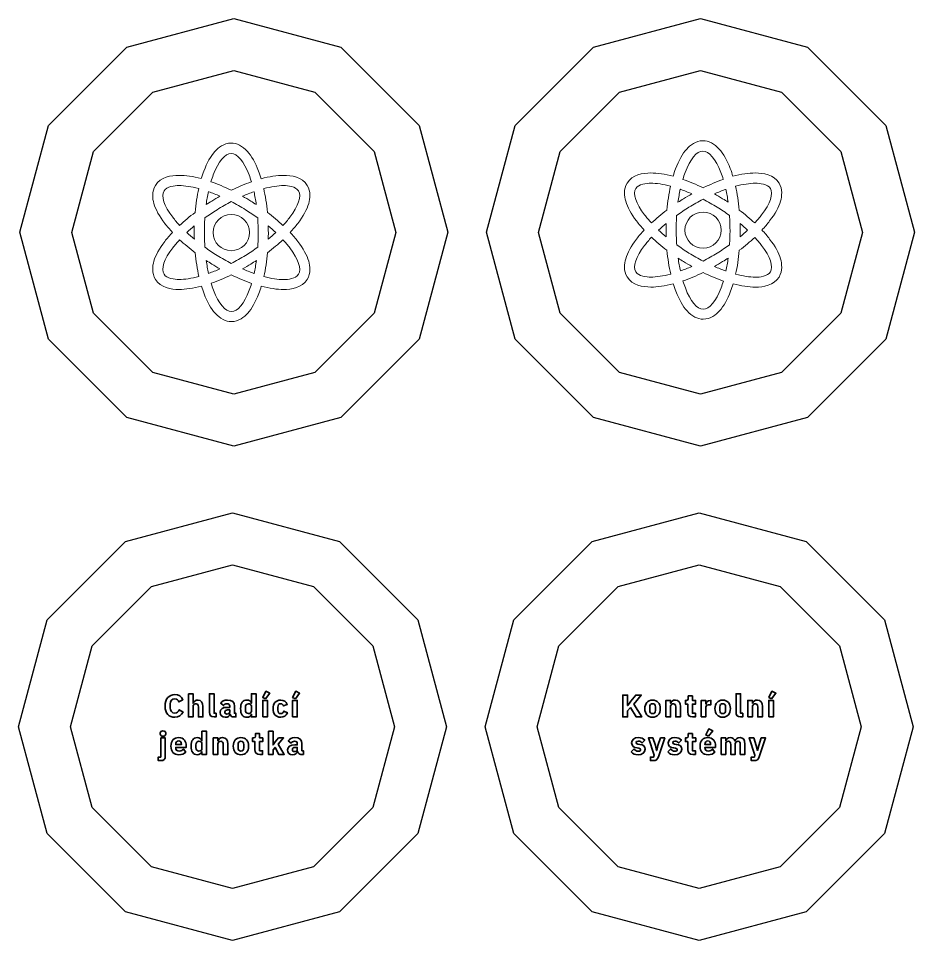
# Model space of a CAD drawing. Header units: inches. Extents: x 130 to 483, y 345 to 434.
# Drawn here: x 396.8 to 482.7, y 345.5 to 434 of the extents above; entities that cross this region are included whole.
import ezdxf

# ---------------------------------------------------------------- set-up
doc = ezdxf.new("R2010")
doc.units = ezdxf.units.IN
doc.header["$MEASUREMENT"] = 0
doc.layers.add('CZECH_Quantum_Tokens_wDL', color=7, linetype='Continuous')
doc.layers.add('Layer 2', color=7, linetype='Continuous')

# ---------------------------------------------------------------- blocks, each defined once
blk = doc.blocks.new('block 2')
at = {"layer": 'CZECH_Quantum_Tokens_wDL', "color": 4, "lineweight": 25, "true_color": 0x00ffff}
blk.add_lwpolyline([(462.041, 381.511), (469.806, 379.431), (475.49, 373.746), (477.57, 365.982), (475.49, 358.217), (469.806, 352.533), (462.041, 350.453), (454.276, 352.533), (448.592, 358.217), (446.512, 365.982), (448.592, 373.746), (454.276, 379.431), (462.041, 381.511)], dxfattribs=at)
blk = doc.blocks.new('block 3')
at = {"layer": 'CZECH_Quantum_Tokens_wDL', "color": 3, "lineweight": 25, "true_color": 0x00ff00}
blk.add_lwpolyline([(462.041, 386.511), (472.305, 383.761), (479.82, 376.247), (482.57, 365.982), (479.82, 355.718), (472.305, 348.204), (462.041, 345.453), (451.776, 348.204), (444.262, 355.718), (441.512, 365.982), (444.262, 376.247), (451.776, 383.761), (462.041, 386.511)], dxfattribs=at)
blk = doc.blocks.new('block 4')
at = {"layer": 'CZECH_Quantum_Tokens_wDL', "color": 4, "lineweight": 25, "true_color": 0x00ffff}
blk.add_lwpolyline([(417.279802, 381.511249), (425.044441, 379.430565), (430.728396, 373.746257), (432.80908, 365.981619), (430.728396, 358.217333), (425.044441, 352.533024), (417.279802, 350.452694), (409.515164, 352.533024), (403.831208, 358.217333), (401.750525, 365.981619), (403.831208, 373.746257), (409.515164, 379.430565), (417.279802, 381.511249)], dxfattribs=at)
blk = doc.blocks.new('block 5')
at = {"layer": 'CZECH_Quantum_Tokens_wDL', "color": 3, "lineweight": 25, "true_color": 0x00ff00}
blk.add_lwpolyline([(417.28, 386.511), (427.544, 383.761), (435.058, 376.247), (437.809, 365.982), (435.058, 355.718), (427.544, 348.204), (417.28, 345.453), (407.015, 348.204), (399.501, 355.718), (396.751, 365.982), (399.501, 376.247), (407.015, 383.761), (417.28, 386.511)], dxfattribs=at)
blk = doc.blocks.new('block 28')
at = {"layer": 'CZECH_Quantum_Tokens_wDL', "color": 4, "lineweight": 25, "true_color": 0x00ffff}
blk.add_lwpolyline([(417.409, 428.959), (425.174, 426.878), (430.858, 421.194), (432.938, 413.429), (430.858, 405.665), (425.174, 399.981), (417.409, 397.9), (409.645, 399.981), (403.961, 405.665), (401.88, 413.429), (403.961, 421.194), (409.645, 426.879), (417.409, 428.959)], dxfattribs=at)
blk = doc.blocks.new('block 29')
at = {"layer": 'CZECH_Quantum_Tokens_wDL', "color": 3, "lineweight": 25, "true_color": 0x00ff00}
blk.add_lwpolyline([(417.409, 433.959), (427.674, 431.208), (435.188, 423.694), (437.938, 413.43), (435.188, 403.165), (427.674, 395.651), (417.409, 392.9), (407.145, 395.651), (399.631, 403.165), (396.88, 413.43), (399.631, 423.694), (407.145, 431.208), (417.409, 433.959)], dxfattribs=at)
blk = doc.blocks.new('block 30')
at = {"layer": 'CZECH_Quantum_Tokens_wDL', "color": 4, "lineweight": 25, "true_color": 0x00ffff}
blk.add_lwpolyline([(462.17, 428.959), (469.935, 426.878), (475.619, 421.194), (477.699, 413.429), (475.619, 405.665), (469.935, 399.981), (462.17, 397.9), (454.406, 399.981), (448.722, 405.665), (446.641, 413.429), (448.722, 421.194), (454.406, 426.879), (462.17, 428.959)], dxfattribs=at)
blk = doc.blocks.new('block 31')
at = {"layer": 'CZECH_Quantum_Tokens_wDL', "color": 3, "lineweight": 25, "true_color": 0x00ff00}
blk.add_lwpolyline([(462.17, 433.959), (472.435, 431.208), (479.949, 423.694), (482.699, 413.43), (479.949, 403.165), (472.435, 395.651), (462.17, 392.9), (451.906, 395.651), (444.392, 403.165), (441.641, 413.43), (444.392, 423.694), (451.906, 431.208), (462.17, 433.959)], dxfattribs=at)
blk = doc.blocks.new('block 45')
at = {"layer": 'CZECH_Quantum_Tokens_wDL', "color": 7, "lineweight": 5, "true_color": 0xffffff}
for points, knots in [([(409.742, 416.191), (409.912, 415.609), (410.262, 414.969), (410.781, 414.291), (411.001, 414.003), (411.249, 413.713), (411.52, 413.423), (411.249, 413.134), (411.001, 412.844), (410.781, 412.556), (410.262, 411.878), (409.912, 411.239), (409.742, 410.656), (409.605, 410.188), (409.518, 409.505), (409.884, 408.914), (410.379, 408.115), (411.389, 407.947), (412.149, 407.947), (412.788, 407.947), (413.518, 408.06), (414.303, 408.271), (414.381, 408.016), (414.464, 407.771), (414.553, 407.538), (414.857, 406.74), (415.218, 406.109), (415.623, 405.658), (416.092, 405.137), (416.63, 404.865), (417.179, 404.865), (417.179, 404.865), (417.183, 404.865), (417.183, 404.865), (417.878, 404.865), (418.412, 405.298), (418.737, 405.662), (419.142, 406.114), (419.5, 406.746), (419.801, 407.545), (419.887, 407.774), (419.968, 408.014), (420.043, 408.263), (420.822, 408.055), (421.546, 407.944), (422.181, 407.944), (422.181, 407.944), (422.181, 407.944), (422.181, 407.944), (422.941, 407.944), (423.951, 408.113), (424.446, 408.912), (424.812, 409.503), (424.725, 410.187), (424.588, 410.656), (424.418, 411.238), (424.068, 411.877), (423.549, 412.555), (423.328, 412.844), (423.081, 413.134), (422.81, 413.424), (423.081, 413.713), (423.328, 414.003), (423.549, 414.292), (424.068, 414.97), (424.418, 415.609), (424.588, 416.191), (424.725, 416.66), (424.812, 417.342), (424.446, 417.933), (423.951, 418.732), (422.941, 418.9), (422.181, 418.9), (421.542, 418.9), (420.812, 418.788), (420.027, 418.577), (419.95, 418.833), (419.866, 419.079), (419.777, 419.313), (419.473, 420.11), (419.112, 420.745), (418.706, 421.196), (418.238, 421.716), (417.7, 421.994), (417.15, 421.994), (417.15, 421.994), (417.147, 421.994), (417.147, 421.994), (416.452, 421.994), (415.918, 421.556), (415.593, 421.192), (415.188, 420.739), (414.83, 420.102), (414.529, 419.303), (414.442, 419.073), (414.361, 418.832), (414.286, 418.582), (413.507, 418.79), (412.783, 418.9), (412.149, 418.9), (411.389, 418.9), (410.379, 418.732), (409.884, 417.933), (409.518, 417.342), (409.605, 416.66), (409.742, 416.191)], [0, 0, 0, 0, 1, 1, 1, 2, 2, 2, 3, 3, 3, 4, 4, 4, 5, 5, 5, 6, 6, 6, 7, 7, 7, 8, 8, 8, 9, 9, 9, 10, 10, 10, 11, 11, 11, 12, 12, 12, 13, 13, 13, 14, 14, 14, 15, 15, 15, 16, 16, 16, 17, 17, 17, 18, 18, 18, 19, 19, 19, 20, 20, 20, 21, 21, 21, 22, 22, 22, 23, 23, 23, 24, 24, 24, 25, 25, 25, 26, 26, 26, 27, 27, 27, 28, 28, 28, 29, 29, 29, 30, 30, 30, 31, 31, 31, 32, 32, 32, 33, 33, 33, 34, 34, 34, 35, 35, 35, 35]), ([(419.098, 418.276), (419.026, 418.511), (418.95, 418.736), (418.868, 418.951), (418.378, 420.235), (417.736, 421.001), (417.15, 421.001), (416.564, 421), (415.925, 420.231), (415.439, 418.945), (415.36, 418.734), (415.285, 418.512), (415.216, 418.281), (415.847, 418.063), (416.501, 417.789), (417.165, 417.466), (417.823, 417.787), (418.472, 418.058), (419.098, 418.276)], [0, 0, 0, 0, 1, 1, 1, 2, 2, 2, 3, 3, 3, 4, 4, 4, 5, 5, 5, 6, 6, 6, 6]), ([(411.554, 414.87), (411.75, 414.613), (411.969, 414.355), (412.209, 414.097), (412.661, 414.519), (413.159, 414.936), (413.694, 415.338), (413.765, 416.142), (413.882, 416.912), (414.041, 417.625), (413.335, 417.814), (412.692, 417.913), (412.149, 417.913), (411.729, 417.913), (410.984, 417.847), (410.711, 417.407), (410.403, 416.909), (410.718, 415.961), (411.554, 414.87)], [0, 0, 0, 0, 1, 1, 1, 2, 2, 2, 3, 3, 3, 4, 4, 4, 5, 5, 5, 6, 6, 6, 6]), ([(420.275, 417.621), (420.436, 416.911), (420.555, 416.144), (420.629, 415.343), (421.166, 414.939), (421.667, 414.521), (422.12, 414.097), (422.361, 414.355), (422.58, 414.613), (422.776, 414.87), (423.612, 415.961), (423.927, 416.909), (423.619, 417.407), (423.346, 417.847), (422.601, 417.913), (422.181, 417.913), (421.635, 417.913), (420.987, 417.813), (420.275, 417.621)], [0, 0, 0, 0, 1, 1, 1, 2, 2, 2, 3, 3, 3, 4, 4, 4, 5, 5, 5, 6, 6, 6, 6]), ([(414.998, 417.325), (414.99, 417.328), (414.982, 417.331), (414.973, 417.334), (414.886, 416.936), (414.814, 416.519), (414.755, 416.087), (414.932, 416.203), (415.112, 416.318), (415.294, 416.431), (415.555, 416.593), (415.817, 416.748), (416.08, 416.895), (415.714, 417.056), (415.352, 417.2), (414.998, 417.325)], [0, 0, 0, 0, 1, 1, 1, 2, 2, 2, 3, 3, 3, 4, 4, 4, 5, 5, 5, 5]), ([(419.564, 416.094), (419.504, 416.522), (419.431, 416.935), (419.344, 417.33), (419.339, 417.328), (419.335, 417.327), (419.331, 417.326), (418.977, 417.2), (418.616, 417.056), (418.25, 416.895), (418.512, 416.748), (418.775, 416.593), (419.036, 416.431), (419.215, 416.32), (419.391, 416.208), (419.564, 416.094)], [0, 0, 0, 0, 1, 1, 1, 2, 2, 2, 3, 3, 3, 4, 4, 4, 5, 5, 5, 5]), ([(414.585, 413.404), (414.585, 412.927), (414.603, 412.456), (414.635, 411.997), (415.009, 411.729), (415.4, 411.467), (415.806, 411.216), (416.254, 410.939), (416.709, 410.68), (417.164, 410.444), (417.62, 410.68), (418.076, 410.939), (418.524, 411.216), (418.932, 411.469), (419.325, 411.731), (419.701, 412.001), (419.731, 412.463), (419.746, 412.936), (419.745, 413.417), (419.744, 413.893), (419.727, 414.363), (419.695, 414.822), (419.321, 415.09), (418.93, 415.352), (418.524, 415.603), (418.076, 415.881), (417.62, 416.139), (417.165, 416.375), (416.709, 416.139), (416.254, 415.881), (415.806, 415.603), (415.398, 415.351), (415.005, 415.088), (414.629, 414.818), (414.599, 414.357), (414.583, 413.884), (414.585, 413.404)], [0, 0, 0, 0, 1, 1, 1, 2, 2, 2, 3, 3, 3, 4, 4, 4, 5, 5, 5, 6, 6, 6, 7, 7, 7, 8, 8, 8, 9, 9, 9, 10, 10, 10, 11, 11, 11, 12, 12, 12, 12]), ([(415.424, 413.41), (415.424, 412.449), (416.204, 411.669), (417.165, 411.669), (418.126, 411.669), (418.905, 412.449), (418.905, 413.41), (418.905, 414.371), (418.126, 415.15), (417.165, 415.15), (416.204, 415.15), (415.424, 414.371), (415.424, 413.41)], [0, 0, 0, 0, 1, 1, 1, 2, 2, 2, 3, 3, 3, 4, 4, 4, 4]), ([(413.621, 412.776), (413.615, 412.984), (413.612, 413.193), (413.611, 413.403), (413.611, 413.617), (413.614, 413.83), (413.619, 414.041), (413.367, 413.833), (413.126, 413.622), (412.898, 413.41), (413.127, 413.197), (413.368, 412.985), (413.621, 412.776)], [0, 0, 0, 0, 1, 1, 1, 2, 2, 2, 3, 3, 3, 4, 4, 4, 4]), ([(421.431, 413.409), (421.203, 413.622), (420.961, 413.834), (420.708, 414.043), (420.715, 413.836), (420.718, 413.627), (420.719, 413.418), (420.719, 413.203), (420.716, 412.99), (420.711, 412.778), (420.963, 412.987), (421.203, 413.197), (421.431, 413.409)], [0, 0, 0, 0, 1, 1, 1, 2, 2, 2, 3, 3, 3, 4, 4, 4, 4]), ([(411.553, 411.95), (410.718, 410.859), (410.403, 409.91), (410.711, 409.412), (410.984, 408.972), (411.729, 408.907), (412.149, 408.907), (412.695, 408.907), (413.343, 409.007), (414.055, 409.199), (413.895, 409.908), (413.775, 410.674), (413.701, 411.474), (413.163, 411.879), (412.663, 412.297), (412.209, 412.722), (411.969, 412.464), (411.749, 412.206), (411.553, 411.95)], [0, 0, 0, 0, 1, 1, 1, 2, 2, 2, 3, 3, 3, 4, 4, 4, 5, 5, 5, 6, 6, 6, 6]), ([(420.288, 409.185), (420.995, 408.995), (421.638, 408.895), (422.181, 408.895), (422.181, 408.895), (422.181, 408.895), (422.181, 408.895), (422.601, 408.895), (423.346, 408.963), (423.619, 409.403), (423.927, 409.901), (423.612, 410.85), (422.776, 411.941), (422.58, 412.198), (422.36, 412.456), (422.12, 412.714), (421.668, 412.292), (421.171, 411.876), (420.636, 411.473), (420.565, 410.669), (420.448, 409.899), (420.288, 409.185)], [0, 0, 0, 0, 1, 1, 1, 2, 2, 2, 3, 3, 3, 4, 4, 4, 5, 5, 5, 6, 6, 6, 7, 7, 7, 7]), ([(414.767, 410.724), (414.826, 410.296), (414.9, 409.884), (414.987, 409.49), (414.991, 409.491), (414.995, 409.493), (414.998, 409.494), (415.352, 409.619), (415.713, 409.763), (416.078, 409.923), (415.816, 410.071), (415.554, 410.225), (415.294, 410.387), (415.115, 410.497), (414.94, 410.61), (414.767, 410.724)], [0, 0, 0, 0, 1, 1, 1, 2, 2, 2, 3, 3, 3, 4, 4, 4, 5, 5, 5, 5]), ([(419.331, 409.492), (419.34, 409.489), (419.348, 409.487), (419.356, 409.484), (419.443, 409.882), (419.516, 410.3), (419.574, 410.733), (419.398, 410.616), (419.218, 410.501), (419.036, 410.389), (418.774, 410.227), (418.512, 410.071), (418.249, 409.923), (418.615, 409.762), (418.977, 409.618), (419.331, 409.492)], [0, 0, 0, 0, 1, 1, 1, 2, 2, 2, 3, 3, 3, 4, 4, 4, 5, 5, 5, 5]), ([(415.233, 408.536), (415.304, 408.303), (415.38, 408.078), (415.462, 407.865), (415.952, 406.581), (416.594, 405.817), (417.18, 405.817), (417.18, 405.817), (417.181, 405.817), (417.181, 405.817), (417.766, 405.817), (418.405, 406.583), (418.89, 407.869), (418.97, 408.079), (419.043, 408.3), (419.112, 408.529), (418.482, 408.747), (417.827, 409.021), (417.163, 409.345), (416.506, 409.025), (415.858, 408.753), (415.233, 408.536)], [0, 0, 0, 0, 1, 1, 1, 2, 2, 2, 3, 3, 3, 4, 4, 4, 5, 5, 5, 6, 6, 6, 7, 7, 7, 7])]:
    blk.add_open_spline(points, degree=3, knots=knots, dxfattribs=at)
blk = doc.blocks.new('block 47')
at = {"layer": 'CZECH_Quantum_Tokens_wDL', "color": 7, "lineweight": 5, "true_color": 0xffffff}
for points, knots in [([(454.995, 416.42), (455.166, 415.837), (455.515, 415.198), (456.034, 414.52), (456.255, 414.232), (456.502, 413.942), (456.773, 413.652), (456.502, 413.363), (456.255, 413.073), (456.034, 412.785), (455.515, 412.107), (455.166, 411.468), (454.995, 410.885), (454.858, 410.417), (454.771, 409.734), (455.137, 409.143), (455.632, 408.344), (456.642, 408.176), (457.402, 408.176), (458.041, 408.176), (458.772, 408.288), (459.557, 408.5), (459.634, 408.245), (459.717, 408), (459.806, 407.767), (460.111, 406.969), (460.471, 406.338), (460.877, 405.887), (461.345, 405.366), (461.883, 405.094), (462.433, 405.094), (462.433, 405.094), (462.437, 405.094), (462.437, 405.094), (463.132, 405.094), (463.665, 405.527), (463.991, 405.891), (464.395, 406.343), (464.753, 406.975), (465.054, 407.774), (465.141, 408.003), (465.221, 408.243), (465.296, 408.492), (466.075, 408.284), (466.8, 408.173), (467.434, 408.173), (467.434, 408.173), (467.435, 408.173), (467.435, 408.173), (468.195, 408.173), (469.205, 408.342), (469.699, 409.141), (470.065, 409.732), (469.979, 410.416), (469.842, 410.885), (469.671, 411.467), (469.322, 412.106), (468.803, 412.784), (468.582, 413.073), (468.334, 413.363), (468.063, 413.653), (468.334, 413.942), (468.582, 414.232), (468.803, 414.521), (469.322, 415.199), (469.671, 415.838), (469.842, 416.42), (469.979, 416.889), (470.065, 417.571), (469.699, 418.162), (469.204, 418.961), (468.195, 419.129), (467.435, 419.129), (466.795, 419.129), (466.066, 419.017), (465.281, 418.806), (465.203, 419.062), (465.12, 419.308), (465.03, 419.542), (464.726, 420.339), (464.366, 420.974), (463.96, 421.425), (463.492, 421.945), (462.954, 422.223), (462.404, 422.223), (462.404, 422.223), (462.4, 422.223), (462.4, 422.223), (461.705, 422.223), (461.171, 421.785), (460.846, 421.421), (460.442, 420.968), (460.084, 420.331), (459.782, 419.532), (459.695, 419.302), (459.615, 419.061), (459.539, 418.81), (458.761, 419.019), (458.037, 419.129), (457.402, 419.129), (456.642, 419.129), (455.632, 418.961), (455.137, 418.162), (454.771, 417.571), (454.858, 416.889), (454.995, 416.42)], [0, 0, 0, 0, 1, 1, 1, 2, 2, 2, 3, 3, 3, 4, 4, 4, 5, 5, 5, 6, 6, 6, 7, 7, 7, 8, 8, 8, 9, 9, 9, 10, 10, 10, 11, 11, 11, 12, 12, 12, 13, 13, 13, 14, 14, 14, 15, 15, 15, 16, 16, 16, 17, 17, 17, 18, 18, 18, 19, 19, 19, 20, 20, 20, 21, 21, 21, 22, 22, 22, 23, 23, 23, 24, 24, 24, 25, 25, 25, 26, 26, 26, 27, 27, 27, 28, 28, 28, 29, 29, 29, 30, 30, 30, 31, 31, 31, 32, 32, 32, 33, 33, 33, 34, 34, 34, 35, 35, 35, 35]), ([(464.351, 418.505), (464.28, 418.74), (464.203, 418.965), (464.121, 419.18), (463.631, 420.464), (462.989, 421.23), (462.404, 421.23), (461.817, 421.229), (461.178, 420.46), (460.693, 419.174), (460.613, 418.963), (460.539, 418.741), (460.47, 418.51), (461.1, 418.292), (461.755, 418.018), (462.418, 417.695), (463.076, 418.016), (463.725, 418.287), (464.351, 418.505)], [0, 0, 0, 0, 1, 1, 1, 2, 2, 2, 3, 3, 3, 4, 4, 4, 5, 5, 5, 6, 6, 6, 6]), ([(456.807, 415.099), (457.003, 414.842), (457.223, 414.584), (457.463, 414.326), (457.914, 414.748), (458.412, 415.165), (458.947, 415.567), (459.018, 416.371), (459.135, 417.141), (459.294, 417.854), (458.588, 418.043), (457.945, 418.142), (457.402, 418.142), (456.982, 418.142), (456.237, 418.076), (455.965, 417.636), (455.657, 417.138), (455.971, 416.19), (456.807, 415.099)], [0, 0, 0, 0, 1, 1, 1, 2, 2, 2, 3, 3, 3, 4, 4, 4, 5, 5, 5, 6, 6, 6, 6]), ([(465.528, 417.85), (465.689, 417.14), (465.808, 416.373), (465.882, 415.572), (466.42, 415.168), (466.92, 414.75), (467.374, 414.326), (467.614, 414.584), (467.834, 414.842), (468.03, 415.099), (468.865, 416.19), (469.18, 417.138), (468.872, 417.636), (468.599, 418.076), (467.854, 418.142), (467.435, 418.142), (466.888, 418.142), (466.24, 418.042), (465.528, 417.85)], [0, 0, 0, 0, 1, 1, 1, 2, 2, 2, 3, 3, 3, 4, 4, 4, 5, 5, 5, 6, 6, 6, 6]), ([(460.252, 417.554), (460.243, 417.557), (460.235, 417.56), (460.226, 417.563), (460.14, 417.165), (460.067, 416.748), (460.009, 416.315), (460.185, 416.432), (460.365, 416.547), (460.547, 416.66), (460.808, 416.822), (461.071, 416.976), (461.333, 417.124), (460.968, 417.285), (460.606, 417.429), (460.252, 417.554)], [0, 0, 0, 0, 1, 1, 1, 2, 2, 2, 3, 3, 3, 4, 4, 4, 5, 5, 5, 5]), ([(464.817, 416.323), (464.758, 416.751), (464.684, 417.164), (464.597, 417.559), (464.593, 417.557), (464.589, 417.556), (464.585, 417.555), (464.231, 417.429), (463.869, 417.285), (463.503, 417.124), (463.766, 416.977), (464.028, 416.822), (464.29, 416.66), (464.468, 416.549), (464.644, 416.437), (464.817, 416.323)], [0, 0, 0, 0, 1, 1, 1, 2, 2, 2, 3, 3, 3, 4, 4, 4, 5, 5, 5, 5]), ([(459.838, 413.633), (459.839, 413.156), (459.856, 412.685), (459.888, 412.226), (460.262, 411.958), (460.654, 411.696), (461.06, 411.445), (461.507, 411.168), (461.962, 410.909), (462.418, 410.673), (462.874, 410.909), (463.329, 411.168), (463.777, 411.445), (464.185, 411.698), (464.578, 411.96), (464.954, 412.23), (464.985, 412.692), (465, 413.165), (464.999, 413.646), (464.998, 414.122), (464.981, 414.592), (464.949, 415.051), (464.575, 415.319), (464.183, 415.581), (463.777, 415.832), (463.329, 416.109), (462.874, 416.368), (462.418, 416.604), (461.963, 416.368), (461.507, 416.11), (461.06, 415.832), (460.652, 415.58), (460.258, 415.317), (459.883, 415.047), (459.852, 414.586), (459.837, 414.113), (459.838, 413.633)], [0, 0, 0, 0, 1, 1, 1, 2, 2, 2, 3, 3, 3, 4, 4, 4, 5, 5, 5, 6, 6, 6, 7, 7, 7, 8, 8, 8, 9, 9, 9, 10, 10, 10, 11, 11, 11, 12, 12, 12, 12]), ([(460.678, 413.639), (460.678, 412.677), (461.457, 411.898), (462.418, 411.898), (463.38, 411.898), (464.159, 412.677), (464.159, 413.639), (464.159, 414.6), (463.38, 415.379), (462.418, 415.379), (461.457, 415.379), (460.678, 414.6), (460.678, 413.639)], [0, 0, 0, 0, 1, 1, 1, 2, 2, 2, 3, 3, 3, 4, 4, 4, 4]), ([(458.875, 413.005), (458.869, 413.213), (458.865, 413.422), (458.865, 413.632), (458.864, 413.846), (458.867, 414.059), (458.873, 414.27), (458.62, 414.062), (458.38, 413.851), (458.152, 413.639), (458.38, 413.426), (458.622, 413.214), (458.875, 413.005)], [0, 0, 0, 0, 1, 1, 1, 2, 2, 2, 3, 3, 3, 4, 4, 4, 4]), ([(466.685, 413.638), (466.456, 413.851), (466.215, 414.063), (465.962, 414.272), (465.968, 414.065), (465.972, 413.856), (465.972, 413.647), (465.972, 413.432), (465.97, 413.219), (465.964, 413.007), (466.216, 413.216), (466.457, 413.426), (466.685, 413.638)], [0, 0, 0, 0, 1, 1, 1, 2, 2, 2, 3, 3, 3, 4, 4, 4, 4]), ([(456.807, 412.179), (455.971, 411.088), (455.657, 410.139), (455.965, 409.641), (456.237, 409.201), (456.982, 409.136), (457.402, 409.136), (457.949, 409.136), (458.597, 409.235), (459.309, 409.428), (459.148, 410.137), (459.029, 410.903), (458.955, 411.703), (458.417, 412.108), (457.916, 412.526), (457.462, 412.951), (457.222, 412.693), (457.003, 412.435), (456.807, 412.179)], [0, 0, 0, 0, 1, 1, 1, 2, 2, 2, 3, 3, 3, 4, 4, 4, 5, 5, 5, 6, 6, 6, 6]), ([(465.542, 409.414), (466.248, 409.224), (466.891, 409.124), (467.435, 409.124), (467.435, 409.124), (467.435, 409.124), (467.435, 409.124), (467.854, 409.124), (468.599, 409.192), (468.872, 409.632), (469.18, 410.13), (468.865, 411.079), (468.03, 412.17), (467.834, 412.427), (467.614, 412.685), (467.373, 412.943), (466.922, 412.521), (466.424, 412.105), (465.89, 411.702), (465.818, 410.898), (465.701, 410.128), (465.542, 409.414)], [0, 0, 0, 0, 1, 1, 1, 2, 2, 2, 3, 3, 3, 4, 4, 4, 5, 5, 5, 6, 6, 6, 7, 7, 7, 7]), ([(460.02, 410.953), (460.08, 410.525), (460.153, 410.113), (460.24, 409.719), (460.244, 409.72), (460.248, 409.722), (460.252, 409.723), (460.605, 409.848), (460.967, 409.992), (461.332, 410.152), (461.07, 410.3), (460.808, 410.454), (460.547, 410.616), (460.369, 410.726), (460.193, 410.839), (460.02, 410.953)], [0, 0, 0, 0, 1, 1, 1, 2, 2, 2, 3, 3, 3, 4, 4, 4, 5, 5, 5, 5]), ([(464.585, 409.721), (464.593, 409.718), (464.601, 409.716), (464.609, 409.713), (464.696, 410.111), (464.769, 410.529), (464.828, 410.962), (464.651, 410.845), (464.472, 410.73), (464.29, 410.618), (464.028, 410.455), (463.765, 410.3), (463.502, 410.152), (463.868, 409.991), (464.23, 409.847), (464.585, 409.721)], [0, 0, 0, 0, 1, 1, 1, 2, 2, 2, 3, 3, 3, 4, 4, 4, 5, 5, 5, 5]), ([(460.487, 408.765), (460.558, 408.532), (460.634, 408.307), (460.715, 408.093), (461.206, 406.81), (461.848, 406.046), (462.433, 406.046), (462.433, 406.046), (462.434, 406.046), (462.434, 406.046), (463.02, 406.046), (463.659, 406.812), (464.144, 408.098), (464.223, 408.308), (464.297, 408.529), (464.366, 408.758), (463.735, 408.976), (463.08, 409.25), (462.416, 409.574), (461.76, 409.254), (461.111, 408.982), (460.487, 408.765)], [0, 0, 0, 0, 1, 1, 1, 2, 2, 2, 3, 3, 3, 4, 4, 4, 5, 5, 5, 6, 6, 6, 7, 7, 7, 7])]:
    blk.add_open_spline(points, degree=3, knots=knots, dxfattribs=at)
blk = doc.blocks.new('block 56')
at = {"layer": 'Layer 2', "color": 7, "lineweight": 35, "true_color": 0xffffff}
for points in [[(420.453, 368.661), (420.188, 368.791), (420.486, 369.374), (420.856, 369.19), (420.453, 368.661)], [(423.312, 368.661), (423.048, 368.791), (423.346, 369.374), (423.716, 369.19), (423.312, 368.661)], [(420.183, 366.921), (420.183, 368.499), (420.628, 368.499), (420.628, 366.921), (420.183, 366.921)], [(423.042, 366.921), (423.042, 368.499), (423.487, 368.499), (423.487, 366.921), (423.042, 366.921)], [(420.722, 365.546), (421.166, 365.546), (421.166, 364.232), (421.185, 364.232), (421.38, 364.523), (421.695, 364.899), (422.188, 364.899), (421.662, 364.295), (422.248, 363.321), (421.72, 363.321), (421.364, 363.988), (421.166, 363.767), (421.166, 363.321), (420.722, 363.321), (420.722, 365.546)]]:
    blk.add_lwpolyline(points, dxfattribs=at)
for points, knots in [([(413.055, 369.146), (413.055, 369.146), (413.5, 369.146), (413.5, 369.146), (413.5, 369.146), (413.5, 368.231), (413.5, 368.231), (413.5, 368.231), (413.518, 368.231), (413.518, 368.231), (413.575, 368.396), (413.707, 368.535), (413.957, 368.535), (414.278, 368.535), (414.449, 368.307), (414.449, 367.91), (414.449, 367.91), (414.449, 366.921), (414.449, 366.921), (414.449, 366.921), (414.005, 366.921), (414.005, 366.921), (414.005, 366.921), (414.005, 367.874), (414.005, 367.874), (414.005, 368.075), (413.947, 368.175), (413.785, 368.175), (413.641, 368.175), (413.5, 368.1), (413.5, 367.943), (413.5, 367.943), (413.5, 366.921), (413.5, 366.921), (413.5, 366.921), (413.055, 366.921), (413.055, 366.921), (413.055, 366.921), (413.055, 369.146), (413.055, 369.146)], [0, 0, 0, 0, 1, 1, 1, 2, 2, 2, 3, 3, 3, 4, 4, 4, 5, 5, 5, 6, 6, 6, 7, 7, 7, 8, 8, 8, 9, 9, 9, 10, 10, 10, 11, 11, 11, 12, 12, 12, 13, 13, 13, 13]), ([(415.51, 366.921), (415.206, 366.921), (415.068, 367.074), (415.068, 367.354), (415.068, 367.354), (415.068, 369.146), (415.068, 369.146), (415.068, 369.146), (415.513, 369.146), (415.513, 369.146), (415.513, 369.146), (415.513, 367.267), (415.513, 367.267), (415.513, 367.267), (415.711, 367.267), (415.711, 367.267), (415.711, 367.267), (415.711, 366.921), (415.711, 366.921), (415.711, 366.921), (415.51, 366.921), (415.51, 366.921)], [0, 0, 0, 0, 1, 1, 1, 2, 2, 2, 3, 3, 3, 4, 4, 4, 5, 5, 5, 6, 6, 6, 7, 7, 7, 7]), ([(419.102, 367.186), (419.102, 367.186), (419.087, 367.186), (419.087, 367.186), (419.042, 367.014), (418.867, 366.885), (418.663, 366.885), (418.263, 366.885), (418.056, 367.177), (418.056, 367.712), (418.056, 368.246), (418.263, 368.535), (418.663, 368.535), (418.867, 368.535), (419.042, 368.409), (419.087, 368.234), (419.087, 368.234), (419.102, 368.234), (419.102, 368.234), (419.102, 368.234), (419.102, 369.146), (419.102, 369.146), (419.102, 369.146), (419.547, 369.146), (419.547, 369.146), (419.547, 369.146), (419.547, 366.921), (419.547, 366.921), (419.547, 366.921), (419.102, 366.921), (419.102, 366.921), (419.102, 366.921), (419.102, 367.186), (419.102, 367.186)], [0, 0, 0, 0, 1, 1, 1, 2, 2, 2, 3, 3, 3, 4, 4, 4, 5, 5, 5, 6, 6, 6, 7, 7, 7, 8, 8, 8, 9, 9, 9, 10, 10, 10, 11, 11, 11, 11]), ([(410.82, 367.955), (410.82, 368.664), (411.184, 369.055), (411.749, 369.055), (412.134, 369.055), (412.38, 368.898), (412.533, 368.562), (412.533, 368.562), (412.14, 368.357), (412.14, 368.357), (412.086, 368.532), (411.975, 368.649), (411.749, 368.649), (411.481, 368.649), (411.304, 368.469), (411.304, 368.139), (411.304, 368.139), (411.304, 367.802), (411.304, 367.802), (411.304, 367.471), (411.481, 367.291), (411.749, 367.291), (411.975, 367.291), (412.104, 367.432), (412.167, 367.604), (412.167, 367.604), (412.539, 367.387), (412.539, 367.387), (412.383, 367.068), (412.134, 366.885), (411.749, 366.885), (411.184, 366.885), (410.82, 367.245), (410.82, 367.955)], [0, 0, 0, 0, 1, 1, 1, 2, 2, 2, 3, 3, 3, 4, 4, 4, 5, 5, 5, 6, 6, 6, 7, 7, 7, 8, 8, 8, 9, 9, 9, 10, 10, 10, 11, 11, 11, 11]), ([(417.368, 366.921), (417.209, 366.921), (417.095, 367.029), (417.067, 367.197), (417.067, 367.197), (417.05, 367.197), (417.05, 367.197), (417.001, 366.993), (416.827, 366.885), (416.587, 366.885), (416.271, 366.885), (416.097, 367.071), (416.097, 367.345), (416.097, 367.679), (416.355, 367.838), (416.772, 367.838), (416.772, 367.838), (417.022, 367.838), (417.022, 367.838), (417.022, 367.838), (417.022, 367.937), (417.022, 367.937), (417.022, 368.09), (416.947, 368.187), (416.761, 368.187), (416.584, 368.187), (416.49, 368.097), (416.421, 368), (416.421, 368), (416.156, 368.234), (416.156, 368.234), (416.283, 368.421), (416.463, 368.535), (416.794, 368.535), (417.239, 368.535), (417.468, 368.331), (417.468, 367.958), (417.468, 367.958), (417.468, 367.267), (417.468, 367.267), (417.468, 367.267), (417.614, 367.267), (417.614, 367.267), (417.614, 367.267), (417.614, 366.921), (417.614, 366.921), (417.614, 366.921), (417.368, 366.921), (417.368, 366.921)], [0, 0, 0, 0, 1, 1, 1, 2, 2, 2, 3, 3, 3, 4, 4, 4, 5, 5, 5, 6, 6, 6, 7, 7, 7, 8, 8, 8, 9, 9, 9, 10, 10, 10, 11, 11, 11, 12, 12, 12, 13, 13, 13, 14, 14, 14, 15, 15, 15, 16, 16, 16, 16]), ([(421.167, 367.712), (421.167, 368.217), (421.428, 368.535), (421.903, 368.535), (422.222, 368.535), (422.441, 368.382), (422.534, 368.123), (422.534, 368.123), (422.174, 367.967), (422.174, 367.967), (422.146, 368.087), (422.06, 368.184), (421.903, 368.184), (421.723, 368.184), (421.63, 368.054), (421.63, 367.855), (421.63, 367.855), (421.63, 367.562), (421.63, 367.562), (421.63, 367.362), (421.723, 367.233), (421.903, 367.233), (422.08, 367.233), (422.152, 367.345), (422.197, 367.471), (422.197, 367.471), (422.543, 367.32), (422.543, 367.32), (422.438, 367.021), (422.213, 366.885), (421.903, 366.885), (421.428, 366.885), (421.167, 367.206), (421.167, 367.712)], [0, 0, 0, 0, 1, 1, 1, 2, 2, 2, 3, 3, 3, 4, 4, 4, 5, 5, 5, 6, 6, 6, 7, 7, 7, 8, 8, 8, 9, 9, 9, 10, 10, 10, 11, 11, 11, 11]), ([(417.022, 367.398), (417.022, 367.398), (417.022, 367.585), (417.022, 367.585), (417.022, 367.585), (416.806, 367.585), (416.806, 367.585), (416.635, 367.585), (416.545, 367.522), (416.545, 367.408), (416.545, 367.408), (416.545, 367.362), (416.545, 367.362), (416.545, 367.249), (416.619, 367.194), (416.752, 367.194), (416.899, 367.194), (417.022, 367.255), (417.022, 367.398)], [0, 0, 0, 0, 1, 1, 1, 2, 2, 2, 3, 3, 3, 4, 4, 4, 5, 5, 5, 6, 6, 6, 6]), ([(419.102, 367.477), (419.102, 367.477), (419.102, 367.943), (419.102, 367.943), (419.102, 368.087), (418.979, 368.175), (418.811, 368.175), (418.642, 368.175), (418.519, 368.045), (418.519, 367.847), (418.519, 367.847), (418.519, 367.573), (418.519, 367.573), (418.519, 367.375), (418.642, 367.245), (418.811, 367.245), (418.979, 367.245), (419.102, 367.333), (419.102, 367.477)], [0, 0, 0, 0, 1, 1, 1, 2, 2, 2, 3, 3, 3, 4, 4, 4, 5, 5, 5, 6, 6, 6, 6]), ([(410.356, 365.287), (410.356, 365.287), (410.356, 365.354), (410.356, 365.354), (410.356, 365.479), (410.435, 365.573), (410.614, 365.573), (410.795, 365.573), (410.873, 365.479), (410.873, 365.354), (410.873, 365.354), (410.873, 365.287), (410.873, 365.287), (410.873, 365.161), (410.795, 365.067), (410.614, 365.067), (410.435, 365.067), (410.356, 365.161), (410.356, 365.287)], [0, 0, 0, 0, 1, 1, 1, 2, 2, 2, 3, 3, 3, 4, 4, 4, 5, 5, 5, 6, 6, 6, 6]), ([(414.354, 363.586), (414.354, 363.586), (414.339, 363.586), (414.339, 363.586), (414.294, 363.414), (414.12, 363.285), (413.915, 363.285), (413.516, 363.285), (413.309, 363.577), (413.309, 364.112), (413.309, 364.646), (413.516, 364.936), (413.915, 364.936), (414.12, 364.936), (414.294, 364.81), (414.339, 364.635), (414.339, 364.635), (414.354, 364.635), (414.354, 364.635), (414.354, 364.635), (414.354, 365.546), (414.354, 365.546), (414.354, 365.546), (414.799, 365.546), (414.799, 365.546), (414.799, 365.546), (414.799, 363.321), (414.799, 363.321), (414.799, 363.321), (414.354, 363.321), (414.354, 363.321), (414.354, 363.321), (414.354, 363.586), (414.354, 363.586)], [0, 0, 0, 0, 1, 1, 1, 2, 2, 2, 3, 3, 3, 4, 4, 4, 5, 5, 5, 6, 6, 6, 7, 7, 7, 8, 8, 8, 9, 9, 9, 10, 10, 10, 11, 11, 11, 11]), ([(410.393, 364.899), (410.393, 364.899), (410.837, 364.899), (410.837, 364.899), (410.837, 364.899), (410.837, 363.153), (410.837, 363.153), (410.837, 362.873), (410.702, 362.72), (410.393, 362.72), (410.393, 362.72), (410.158, 362.72), (410.158, 362.72), (410.158, 362.72), (410.158, 363.065), (410.158, 363.065), (410.158, 363.065), (410.393, 363.065), (410.393, 363.065), (410.393, 363.065), (410.393, 364.899), (410.393, 364.899)], [0, 0, 0, 0, 1, 1, 1, 2, 2, 2, 3, 3, 3, 4, 4, 4, 5, 5, 5, 6, 6, 6, 7, 7, 7, 7]), ([(411.376, 364.112), (411.376, 364.611), (411.641, 364.936), (412.115, 364.936), (412.639, 364.936), (412.849, 364.557), (412.849, 364.13), (412.849, 364.13), (412.849, 363.998), (412.849, 363.998), (412.849, 363.998), (411.836, 363.998), (411.836, 363.998), (411.836, 363.998), (411.836, 363.974), (411.836, 363.974), (411.836, 363.767), (411.947, 363.634), (412.185, 363.634), (412.371, 363.634), (412.474, 363.721), (412.572, 363.823), (412.572, 363.823), (412.795, 363.547), (412.795, 363.547), (412.653, 363.385), (412.422, 363.285), (412.134, 363.285), (411.649, 363.285), (411.376, 363.606), (411.376, 364.112)], [0, 0, 0, 0, 1, 1, 1, 2, 2, 2, 3, 3, 3, 4, 4, 4, 5, 5, 5, 6, 6, 6, 7, 7, 7, 8, 8, 8, 9, 9, 9, 10, 10, 10, 10]), ([(415.436, 363.321), (415.436, 363.321), (415.436, 364.899), (415.436, 364.899), (415.436, 364.899), (415.88, 364.899), (415.88, 364.899), (415.88, 364.899), (415.88, 364.632), (415.88, 364.632), (415.88, 364.632), (415.898, 364.632), (415.898, 364.632), (415.955, 364.797), (416.088, 364.936), (416.337, 364.936), (416.658, 364.936), (416.83, 364.707), (416.83, 364.311), (416.83, 364.311), (416.83, 363.321), (416.83, 363.321), (416.83, 363.321), (416.385, 363.321), (416.385, 363.321), (416.385, 363.321), (416.385, 364.274), (416.385, 364.274), (416.385, 364.476), (416.328, 364.575), (416.166, 364.575), (416.021, 364.575), (415.88, 364.5), (415.88, 364.344), (415.88, 364.344), (415.88, 363.321), (415.88, 363.321), (415.88, 363.321), (415.436, 363.321), (415.436, 363.321)], [0, 0, 0, 0, 1, 1, 1, 2, 2, 2, 3, 3, 3, 4, 4, 4, 5, 5, 5, 6, 6, 6, 7, 7, 7, 8, 8, 8, 9, 9, 9, 10, 10, 10, 11, 11, 11, 12, 12, 12, 13, 13, 13, 13]), ([(417.35, 364.112), (417.35, 364.62), (417.626, 364.936), (418.089, 364.936), (418.552, 364.936), (418.828, 364.62), (418.828, 364.112), (418.828, 363.604), (418.552, 363.285), (418.089, 363.285), (417.626, 363.285), (417.35, 363.604), (417.35, 364.112)], [0, 0, 0, 0, 1, 1, 1, 2, 2, 2, 3, 3, 3, 4, 4, 4, 4]), ([(419.9, 363.321), (419.594, 363.321), (419.432, 363.48), (419.432, 363.781), (419.432, 363.781), (419.432, 364.554), (419.432, 364.554), (419.432, 364.554), (419.209, 364.554), (419.209, 364.554), (419.209, 364.554), (419.209, 364.899), (419.209, 364.899), (419.209, 364.899), (419.32, 364.899), (419.32, 364.899), (419.44, 364.899), (419.477, 364.96), (419.477, 365.067), (419.477, 365.067), (419.477, 365.326), (419.477, 365.326), (419.477, 365.326), (419.876, 365.326), (419.876, 365.326), (419.876, 365.326), (419.876, 364.899), (419.876, 364.899), (419.876, 364.899), (420.189, 364.899), (420.189, 364.899), (420.189, 364.899), (420.189, 364.554), (420.189, 364.554), (420.189, 364.554), (419.876, 364.554), (419.876, 364.554), (419.876, 364.554), (419.876, 363.667), (419.876, 363.667), (419.876, 363.667), (420.165, 363.667), (420.165, 363.667), (420.165, 363.667), (420.165, 363.321), (420.165, 363.321), (420.165, 363.321), (419.9, 363.321), (419.9, 363.321)], [0, 0, 0, 0, 1, 1, 1, 2, 2, 2, 3, 3, 3, 4, 4, 4, 5, 5, 5, 6, 6, 6, 7, 7, 7, 8, 8, 8, 9, 9, 9, 10, 10, 10, 11, 11, 11, 12, 12, 12, 13, 13, 13, 14, 14, 14, 15, 15, 15, 16, 16, 16, 16]), ([(423.843, 363.321), (423.684, 363.321), (423.569, 363.43), (423.543, 363.598), (423.543, 363.598), (423.524, 363.598), (423.524, 363.598), (423.477, 363.394), (423.302, 363.285), (423.062, 363.285), (422.746, 363.285), (422.571, 363.472), (422.571, 363.745), (422.571, 364.079), (422.83, 364.238), (423.248, 364.238), (423.248, 364.238), (423.497, 364.238), (423.497, 364.238), (423.497, 364.238), (423.497, 364.337), (423.497, 364.337), (423.497, 364.49), (423.423, 364.587), (423.236, 364.587), (423.059, 364.587), (422.966, 364.497), (422.896, 364.4), (422.896, 364.4), (422.632, 364.635), (422.632, 364.635), (422.758, 364.821), (422.938, 364.936), (423.27, 364.936), (423.714, 364.936), (423.942, 364.731), (423.942, 364.358), (423.942, 364.358), (423.942, 363.667), (423.942, 363.667), (423.942, 363.667), (424.09, 363.667), (424.09, 363.667), (424.09, 363.667), (424.09, 363.321), (424.09, 363.321), (424.09, 363.321), (423.843, 363.321), (423.843, 363.321)], [0, 0, 0, 0, 1, 1, 1, 2, 2, 2, 3, 3, 3, 4, 4, 4, 5, 5, 5, 6, 6, 6, 7, 7, 7, 8, 8, 8, 9, 9, 9, 10, 10, 10, 11, 11, 11, 12, 12, 12, 13, 13, 13, 14, 14, 14, 15, 15, 15, 16, 16, 16, 16]), ([(411.836, 364.283), (411.836, 364.283), (411.836, 364.259), (411.836, 364.259), (411.836, 364.259), (412.389, 364.259), (412.389, 364.259), (412.389, 364.259), (412.389, 364.286), (412.389, 364.286), (412.389, 364.479), (412.302, 364.607), (412.125, 364.607), (411.947, 364.607), (411.836, 364.479), (411.836, 364.283)], [0, 0, 0, 0, 1, 1, 1, 2, 2, 2, 3, 3, 3, 4, 4, 4, 5, 5, 5, 5]), ([(414.354, 363.877), (414.354, 363.877), (414.354, 364.344), (414.354, 364.344), (414.354, 364.487), (414.231, 364.575), (414.062, 364.575), (413.895, 364.575), (413.771, 364.445), (413.771, 364.247), (413.771, 364.247), (413.771, 363.974), (413.771, 363.974), (413.771, 363.775), (413.895, 363.646), (414.062, 363.646), (414.231, 363.646), (414.354, 363.733), (414.354, 363.877)], [0, 0, 0, 0, 1, 1, 1, 2, 2, 2, 3, 3, 3, 4, 4, 4, 5, 5, 5, 6, 6, 6, 6]), ([(418.365, 363.949), (418.365, 363.949), (418.365, 364.271), (418.365, 364.271), (418.365, 364.47), (418.263, 364.584), (418.089, 364.584), (417.914, 364.584), (417.812, 364.47), (417.812, 364.271), (417.812, 364.271), (417.812, 363.949), (417.812, 363.949), (417.812, 363.751), (417.914, 363.637), (418.089, 363.637), (418.263, 363.637), (418.365, 363.751), (418.365, 363.949)], [0, 0, 0, 0, 1, 1, 1, 2, 2, 2, 3, 3, 3, 4, 4, 4, 5, 5, 5, 6, 6, 6, 6]), ([(423.497, 363.799), (423.497, 363.799), (423.497, 363.985), (423.497, 363.985), (423.497, 363.985), (423.281, 363.985), (423.281, 363.985), (423.109, 363.985), (423.02, 363.923), (423.02, 363.809), (423.02, 363.809), (423.02, 363.763), (423.02, 363.763), (423.02, 363.649), (423.095, 363.595), (423.227, 363.595), (423.374, 363.595), (423.497, 363.655), (423.497, 363.799)], [0, 0, 0, 0, 1, 1, 1, 2, 2, 2, 3, 3, 3, 4, 4, 4, 5, 5, 5, 6, 6, 6, 6])]:
    blk.add_open_spline(points, degree=3, knots=knots, dxfattribs=at)
blk = doc.blocks.new('block 57')
at = {"layer": 'Layer 2', "color": 7, "lineweight": 35, "true_color": 0xffffff}
for points in [[(468.991, 368.661), (468.727, 368.791), (469.024, 369.374), (469.395, 369.19), (468.991, 368.661)], [(455.447, 367.835), (455.174, 367.504), (455.174, 366.921), (454.717, 366.921), (454.717, 369.02), (455.174, 369.02), (455.174, 368.021), (455.191, 368.021), (455.489, 368.427), (455.961, 369.02), (456.479, 369.02), (455.771, 368.156), (456.541, 366.921), (456.004, 366.921), (455.447, 367.835)], [(468.721, 366.921), (468.721, 368.499), (469.166, 368.499), (469.166, 366.921), (468.721, 366.921)], [(462.934, 365.062), (462.669, 365.191), (462.967, 365.774), (463.336, 365.591), (462.934, 365.062)]]:
    blk.add_lwpolyline(points, dxfattribs=at)
for points, knots in [([(466.016, 366.921), (465.712, 366.921), (465.574, 367.074), (465.574, 367.354), (465.574, 367.354), (465.574, 369.146), (465.574, 369.146), (465.574, 369.146), (466.019, 369.146), (466.019, 369.146), (466.019, 369.146), (466.019, 367.267), (466.019, 367.267), (466.019, 367.267), (466.217, 367.267), (466.217, 367.267), (466.217, 367.267), (466.217, 366.921), (466.217, 366.921), (466.217, 366.921), (466.016, 366.921), (466.016, 366.921)], [0, 0, 0, 0, 1, 1, 1, 2, 2, 2, 3, 3, 3, 4, 4, 4, 5, 5, 5, 6, 6, 6, 7, 7, 7, 7]), ([(456.832, 367.712), (456.832, 368.22), (457.107, 368.535), (457.57, 368.535), (458.033, 368.535), (458.311, 368.22), (458.311, 367.712), (458.311, 367.203), (458.033, 366.885), (457.57, 366.885), (457.107, 366.885), (456.832, 367.203), (456.832, 367.712)], [0, 0, 0, 0, 1, 1, 1, 2, 2, 2, 3, 3, 3, 4, 4, 4, 4]), ([(458.848, 366.921), (458.848, 366.921), (458.848, 368.499), (458.848, 368.499), (458.848, 368.499), (459.293, 368.499), (459.293, 368.499), (459.293, 368.499), (459.293, 368.231), (459.293, 368.231), (459.293, 368.231), (459.311, 368.231), (459.311, 368.231), (459.367, 368.396), (459.5, 368.535), (459.75, 368.535), (460.07, 368.535), (460.242, 368.307), (460.242, 367.91), (460.242, 367.91), (460.242, 366.921), (460.242, 366.921), (460.242, 366.921), (459.797, 366.921), (459.797, 366.921), (459.797, 366.921), (459.797, 367.874), (459.797, 367.874), (459.797, 368.075), (459.74, 368.175), (459.578, 368.175), (459.434, 368.175), (459.293, 368.1), (459.293, 367.943), (459.293, 367.943), (459.293, 366.921), (459.293, 366.921), (459.293, 366.921), (458.848, 366.921), (458.848, 366.921)], [0, 0, 0, 0, 1, 1, 1, 2, 2, 2, 3, 3, 3, 4, 4, 4, 5, 5, 5, 6, 6, 6, 7, 7, 7, 8, 8, 8, 9, 9, 9, 10, 10, 10, 11, 11, 11, 12, 12, 12, 13, 13, 13, 13]), ([(461.414, 366.921), (461.107, 366.921), (460.945, 367.08), (460.945, 367.381), (460.945, 367.381), (460.945, 368.153), (460.945, 368.153), (460.945, 368.153), (460.723, 368.153), (460.723, 368.153), (460.723, 368.153), (460.723, 368.499), (460.723, 368.499), (460.723, 368.499), (460.834, 368.499), (460.834, 368.499), (460.954, 368.499), (460.99, 368.56), (460.99, 368.667), (460.99, 368.667), (460.99, 368.926), (460.99, 368.926), (460.99, 368.926), (461.39, 368.926), (461.39, 368.926), (461.39, 368.926), (461.39, 368.499), (461.39, 368.499), (461.39, 368.499), (461.703, 368.499), (461.703, 368.499), (461.703, 368.499), (461.703, 368.153), (461.703, 368.153), (461.703, 368.153), (461.39, 368.153), (461.39, 368.153), (461.39, 368.153), (461.39, 367.267), (461.39, 367.267), (461.39, 367.267), (461.678, 367.267), (461.678, 367.267), (461.678, 367.267), (461.678, 366.921), (461.678, 366.921), (461.678, 366.921), (461.414, 366.921), (461.414, 366.921)], [0, 0, 0, 0, 1, 1, 1, 2, 2, 2, 3, 3, 3, 4, 4, 4, 5, 5, 5, 6, 6, 6, 7, 7, 7, 8, 8, 8, 9, 9, 9, 10, 10, 10, 11, 11, 11, 12, 12, 12, 13, 13, 13, 14, 14, 14, 15, 15, 15, 16, 16, 16, 16]), ([(462.234, 366.921), (462.234, 366.921), (462.234, 368.499), (462.234, 368.499), (462.234, 368.499), (462.68, 368.499), (462.68, 368.499), (462.68, 368.499), (462.68, 368.156), (462.68, 368.156), (462.68, 368.156), (462.695, 368.156), (462.695, 368.156), (462.73, 368.331), (462.852, 368.499), (463.098, 368.499), (463.098, 368.499), (463.176, 368.499), (463.176, 368.499), (463.176, 368.499), (463.176, 368.084), (463.176, 368.084), (463.176, 368.084), (463.064, 368.084), (463.064, 368.084), (462.806, 368.084), (462.68, 368.027), (462.68, 367.844), (462.68, 367.844), (462.68, 366.921), (462.68, 366.921), (462.68, 366.921), (462.234, 366.921), (462.234, 366.921)], [0, 0, 0, 0, 1, 1, 1, 2, 2, 2, 3, 3, 3, 4, 4, 4, 5, 5, 5, 6, 6, 6, 7, 7, 7, 8, 8, 8, 9, 9, 9, 10, 10, 10, 11, 11, 11, 11]), ([(463.558, 367.712), (463.558, 368.22), (463.834, 368.535), (464.297, 368.535), (464.76, 368.535), (465.037, 368.22), (465.037, 367.712), (465.037, 367.203), (464.76, 366.885), (464.297, 366.885), (463.834, 366.885), (463.558, 367.203), (463.558, 367.712)], [0, 0, 0, 0, 1, 1, 1, 2, 2, 2, 3, 3, 3, 4, 4, 4, 4]), ([(466.708, 366.921), (466.708, 366.921), (466.708, 368.499), (466.708, 368.499), (466.708, 368.499), (467.152, 368.499), (467.152, 368.499), (467.152, 368.499), (467.152, 368.231), (467.152, 368.231), (467.152, 368.231), (467.171, 368.231), (467.171, 368.231), (467.229, 368.396), (467.36, 368.535), (467.609, 368.535), (467.932, 368.535), (468.103, 368.307), (468.103, 367.91), (468.103, 367.91), (468.103, 366.921), (468.103, 366.921), (468.103, 366.921), (467.658, 366.921), (467.658, 366.921), (467.658, 366.921), (467.658, 367.874), (467.658, 367.874), (467.658, 368.075), (467.601, 368.175), (467.438, 368.175), (467.294, 368.175), (467.152, 368.1), (467.152, 367.943), (467.152, 367.943), (467.152, 366.921), (467.152, 366.921), (467.152, 366.921), (466.708, 366.921), (466.708, 366.921)], [0, 0, 0, 0, 1, 1, 1, 2, 2, 2, 3, 3, 3, 4, 4, 4, 5, 5, 5, 6, 6, 6, 7, 7, 7, 8, 8, 8, 9, 9, 9, 10, 10, 10, 11, 11, 11, 12, 12, 12, 13, 13, 13, 13]), ([(457.848, 367.549), (457.848, 367.549), (457.848, 367.871), (457.848, 367.871), (457.848, 368.069), (457.745, 368.184), (457.57, 368.184), (457.396, 368.184), (457.295, 368.069), (457.295, 367.871), (457.295, 367.871), (457.295, 367.549), (457.295, 367.549), (457.295, 367.351), (457.396, 367.236), (457.57, 367.236), (457.745, 367.236), (457.848, 367.351), (457.848, 367.549)], [0, 0, 0, 0, 1, 1, 1, 2, 2, 2, 3, 3, 3, 4, 4, 4, 5, 5, 5, 6, 6, 6, 6]), ([(464.573, 367.549), (464.573, 367.549), (464.573, 367.871), (464.573, 367.871), (464.573, 368.069), (464.471, 368.184), (464.297, 368.184), (464.123, 368.184), (464.021, 368.069), (464.021, 367.871), (464.021, 367.871), (464.021, 367.549), (464.021, 367.549), (464.021, 367.351), (464.123, 367.236), (464.297, 367.236), (464.471, 367.236), (464.573, 367.351), (464.573, 367.549)], [0, 0, 0, 0, 1, 1, 1, 2, 2, 2, 3, 3, 3, 4, 4, 4, 5, 5, 5, 6, 6, 6, 6]), ([(455.516, 363.567), (455.516, 363.567), (455.777, 363.832), (455.777, 363.832), (455.889, 363.709), (456.023, 363.631), (456.195, 363.631), (456.369, 363.631), (456.43, 363.688), (456.43, 363.781), (456.43, 363.859), (456.381, 363.898), (456.27, 363.913), (456.27, 363.913), (456.099, 363.935), (456.099, 363.935), (455.741, 363.979), (455.566, 364.136), (455.566, 364.422), (455.566, 364.725), (455.805, 364.936), (456.18, 364.936), (456.511, 364.936), (456.664, 364.846), (456.823, 364.689), (456.823, 364.689), (456.568, 364.428), (456.568, 364.428), (456.469, 364.526), (456.336, 364.59), (456.204, 364.59), (456.054, 364.59), (455.994, 364.536), (455.994, 364.458), (455.994, 364.373), (456.029, 364.328), (456.158, 364.311), (456.158, 364.311), (456.336, 364.286), (456.336, 364.286), (456.68, 364.241), (456.856, 364.085), (456.856, 363.812), (456.856, 363.508), (456.586, 363.285), (456.18, 363.285), (455.877, 363.285), (455.678, 363.388), (455.516, 363.567)], [0, 0, 0, 0, 1, 1, 1, 2, 2, 2, 3, 3, 3, 4, 4, 4, 5, 5, 5, 6, 6, 6, 7, 7, 7, 8, 8, 8, 9, 9, 9, 10, 10, 10, 11, 11, 11, 12, 12, 12, 13, 13, 13, 14, 14, 14, 15, 15, 15, 16, 16, 16, 16]), ([(458.32, 364.899), (458.32, 364.899), (458.734, 364.899), (458.734, 364.899), (458.734, 364.899), (458.127, 363.078), (458.127, 363.078), (458.047, 362.834), (457.914, 362.72), (457.644, 362.72), (457.644, 362.72), (457.367, 362.72), (457.367, 362.72), (457.367, 362.72), (457.367, 363.065), (457.367, 363.065), (457.367, 363.065), (457.664, 363.065), (457.664, 363.065), (457.664, 363.065), (457.719, 363.24), (457.719, 363.24), (457.719, 363.24), (457.166, 364.899), (457.166, 364.899), (457.166, 364.899), (457.607, 364.899), (457.607, 364.899), (457.607, 364.899), (457.839, 364.163), (457.839, 364.163), (457.839, 364.163), (457.953, 363.706), (457.953, 363.706), (457.953, 363.706), (457.971, 363.706), (457.971, 363.706), (457.971, 363.706), (458.088, 364.163), (458.088, 364.163), (458.088, 364.163), (458.32, 364.899), (458.32, 364.899)], [0, 0, 0, 0, 1, 1, 1, 2, 2, 2, 3, 3, 3, 4, 4, 4, 5, 5, 5, 6, 6, 6, 7, 7, 7, 8, 8, 8, 9, 9, 9, 10, 10, 10, 11, 11, 11, 12, 12, 12, 13, 13, 13, 14, 14, 14, 14]), ([(459.025, 363.567), (459.025, 363.567), (459.287, 363.832), (459.287, 363.832), (459.398, 363.709), (459.533, 363.631), (459.705, 363.631), (459.879, 363.631), (459.939, 363.688), (459.939, 363.781), (459.939, 363.859), (459.892, 363.898), (459.78, 363.913), (459.78, 363.913), (459.609, 363.935), (459.609, 363.935), (459.252, 363.979), (459.077, 364.136), (459.077, 364.422), (459.077, 364.725), (459.314, 364.936), (459.69, 364.936), (460.021, 364.936), (460.174, 364.846), (460.334, 364.689), (460.334, 364.689), (460.078, 364.428), (460.078, 364.428), (459.979, 364.526), (459.847, 364.59), (459.715, 364.59), (459.564, 364.59), (459.504, 364.536), (459.504, 364.458), (459.504, 364.373), (459.54, 364.328), (459.67, 364.311), (459.67, 364.311), (459.847, 364.286), (459.847, 364.286), (460.189, 364.241), (460.367, 364.085), (460.367, 363.812), (460.367, 363.508), (460.096, 363.285), (459.69, 363.285), (459.387, 363.285), (459.188, 363.388), (459.025, 363.567)], [0, 0, 0, 0, 1, 1, 1, 2, 2, 2, 3, 3, 3, 4, 4, 4, 5, 5, 5, 6, 6, 6, 7, 7, 7, 8, 8, 8, 9, 9, 9, 10, 10, 10, 11, 11, 11, 12, 12, 12, 13, 13, 13, 14, 14, 14, 15, 15, 15, 16, 16, 16, 16]), ([(461.422, 363.321), (461.115, 363.321), (460.952, 363.48), (460.952, 363.781), (460.952, 363.781), (460.952, 364.554), (460.952, 364.554), (460.952, 364.554), (460.73, 364.554), (460.73, 364.554), (460.73, 364.554), (460.73, 364.899), (460.73, 364.899), (460.73, 364.899), (460.841, 364.899), (460.841, 364.899), (460.961, 364.899), (460.998, 364.96), (460.998, 365.067), (460.998, 365.067), (460.998, 365.326), (460.998, 365.326), (460.998, 365.326), (461.396, 365.326), (461.396, 365.326), (461.396, 365.326), (461.396, 364.899), (461.396, 364.899), (461.396, 364.899), (461.71, 364.899), (461.71, 364.899), (461.71, 364.899), (461.71, 364.554), (461.71, 364.554), (461.71, 364.554), (461.396, 364.554), (461.396, 364.554), (461.396, 364.554), (461.396, 363.667), (461.396, 363.667), (461.396, 363.667), (461.686, 363.667), (461.686, 363.667), (461.686, 363.667), (461.686, 363.321), (461.686, 363.321), (461.686, 363.321), (461.422, 363.321), (461.422, 363.321)], [0, 0, 0, 0, 1, 1, 1, 2, 2, 2, 3, 3, 3, 4, 4, 4, 5, 5, 5, 6, 6, 6, 7, 7, 7, 8, 8, 8, 9, 9, 9, 10, 10, 10, 11, 11, 11, 12, 12, 12, 13, 13, 13, 14, 14, 14, 15, 15, 15, 16, 16, 16, 16]), ([(462.131, 364.112), (462.131, 364.611), (462.395, 364.936), (462.87, 364.936), (463.393, 364.936), (463.604, 364.557), (463.604, 364.13), (463.604, 364.13), (463.604, 363.998), (463.604, 363.998), (463.604, 363.998), (462.591, 363.998), (462.591, 363.998), (462.591, 363.998), (462.591, 363.974), (462.591, 363.974), (462.591, 363.767), (462.701, 363.634), (462.939, 363.634), (463.125, 363.634), (463.229, 363.721), (463.327, 363.823), (463.327, 363.823), (463.549, 363.547), (463.549, 363.547), (463.408, 363.385), (463.177, 363.285), (462.889, 363.285), (462.404, 363.285), (462.131, 363.606), (462.131, 364.112)], [0, 0, 0, 0, 1, 1, 1, 2, 2, 2, 3, 3, 3, 4, 4, 4, 5, 5, 5, 6, 6, 6, 7, 7, 7, 8, 8, 8, 9, 9, 9, 10, 10, 10, 10]), ([(464.141, 363.321), (464.141, 363.321), (464.141, 364.899), (464.141, 364.899), (464.141, 364.899), (464.586, 364.899), (464.586, 364.899), (464.586, 364.899), (464.586, 364.632), (464.586, 364.632), (464.586, 364.632), (464.604, 364.632), (464.604, 364.632), (464.661, 364.8), (464.793, 364.936), (465.027, 364.936), (465.244, 364.936), (465.4, 364.824), (465.47, 364.617), (465.47, 364.617), (465.479, 364.617), (465.479, 364.617), (465.535, 364.794), (465.719, 364.936), (465.959, 364.936), (466.264, 364.936), (466.432, 364.707), (466.432, 364.311), (466.432, 364.311), (466.432, 363.321), (466.432, 363.321), (466.432, 363.321), (465.986, 363.321), (465.986, 363.321), (465.986, 363.321), (465.986, 364.274), (465.986, 364.274), (465.986, 364.479), (465.918, 364.575), (465.77, 364.575), (465.639, 364.575), (465.509, 364.5), (465.509, 364.344), (465.509, 364.344), (465.509, 363.321), (465.509, 363.321), (465.509, 363.321), (465.064, 363.321), (465.064, 363.321), (465.064, 363.321), (465.064, 364.274), (465.064, 364.274), (465.064, 364.479), (464.992, 364.575), (464.848, 364.575), (464.719, 364.575), (464.586, 364.5), (464.586, 364.344), (464.586, 364.344), (464.586, 363.321), (464.586, 363.321), (464.586, 363.321), (464.141, 363.321), (464.141, 363.321)], [0, 0, 0, 0, 1, 1, 1, 2, 2, 2, 3, 3, 3, 4, 4, 4, 5, 5, 5, 6, 6, 6, 7, 7, 7, 8, 8, 8, 9, 9, 9, 10, 10, 10, 11, 11, 11, 12, 12, 12, 13, 13, 13, 14, 14, 14, 15, 15, 15, 16, 16, 16, 17, 17, 17, 18, 18, 18, 19, 19, 19, 20, 20, 20, 21, 21, 21, 21]), ([(467.988, 364.899), (467.988, 364.899), (468.404, 364.899), (468.404, 364.899), (468.404, 364.899), (467.797, 363.078), (467.797, 363.078), (467.715, 362.834), (467.583, 362.72), (467.312, 362.72), (467.312, 362.72), (467.035, 362.72), (467.035, 362.72), (467.035, 362.72), (467.035, 363.065), (467.035, 363.065), (467.035, 363.065), (467.334, 363.065), (467.334, 363.065), (467.334, 363.065), (467.388, 363.24), (467.388, 363.24), (467.388, 363.24), (466.834, 364.899), (466.834, 364.899), (466.834, 364.899), (467.276, 364.899), (467.276, 364.899), (467.276, 364.899), (467.508, 364.163), (467.508, 364.163), (467.508, 364.163), (467.622, 363.706), (467.622, 363.706), (467.622, 363.706), (467.641, 363.706), (467.641, 363.706), (467.641, 363.706), (467.758, 364.163), (467.758, 364.163), (467.758, 364.163), (467.988, 364.899), (467.988, 364.899)], [0, 0, 0, 0, 1, 1, 1, 2, 2, 2, 3, 3, 3, 4, 4, 4, 5, 5, 5, 6, 6, 6, 7, 7, 7, 8, 8, 8, 9, 9, 9, 10, 10, 10, 11, 11, 11, 12, 12, 12, 13, 13, 13, 14, 14, 14, 14]), ([(462.591, 364.283), (462.591, 364.283), (462.591, 364.259), (462.591, 364.259), (462.591, 364.259), (463.144, 364.259), (463.144, 364.259), (463.144, 364.259), (463.144, 364.286), (463.144, 364.286), (463.144, 364.479), (463.057, 364.607), (462.879, 364.607), (462.701, 364.607), (462.591, 364.479), (462.591, 364.283)], [0, 0, 0, 0, 1, 1, 1, 2, 2, 2, 3, 3, 3, 4, 4, 4, 5, 5, 5, 5])]:
    blk.add_open_spline(points, degree=3, knots=knots, dxfattribs=at)

msp = doc.modelspace()

# ---------------------------------------------------------------- block references
at = {"layer": 'CZECH_Quantum_Tokens_wDL'}
for name in ['block 29', 'block 31', 'block 28', 'block 30', 'block 47', 'block 45', 'block 5', 'block 3', 'block 4', 'block 2']:
    msp.add_blockref(name, (0, 0), dxfattribs=at)
at = {"layer": 'Layer 2'}
for name in ['block 56', 'block 57']:
    msp.add_blockref(name, (0, 0), dxfattribs=at)

doc.saveas('drawing.dxf')
